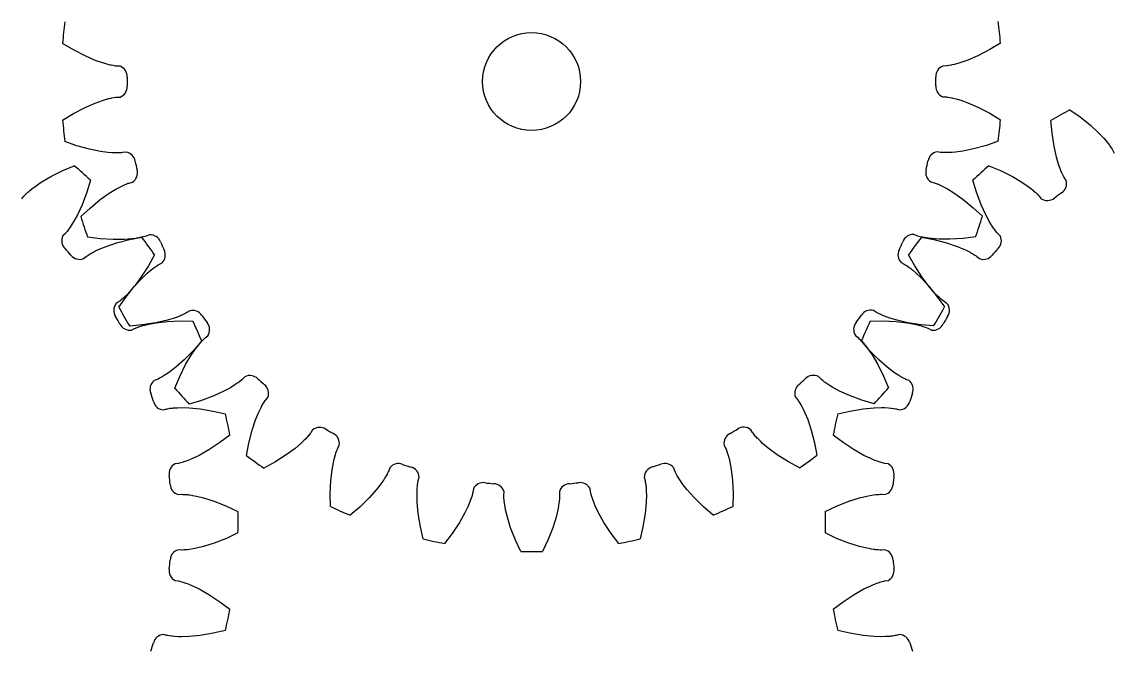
# Model space of a CAD drawing. Extents: x -49 to 4846, y -968 to 1090.
# Drawn here: x 4320.6 to 4432, y -851.1 to -786.8 of the extents above; entities that cross this region are included whole.
import ezdxf

# ---------------------------------------------------------------- set-up
doc = ezdxf.new("R2010")
doc.units = 0
doc.linetypes.add('DASHED', pattern=[11.05, 8.7, -2.35])
doc.linetypes.add('DOT', pattern=[2.2, 1.1, -1.1])
doc.layers.get('0').update_dxf_attribs({"linetype": 'CONTINUOUS'})
doc.layers.add('INVISIBLE', color=6, linetype='DOT')

msp = doc.modelspace()

# ---------------------------------------------------------------- linework, layer by layer
at = {"color": 1}
for p, q in [((4325.861038, -789.658708), (4324.763531, -788.994022)), ((4327.064169, -790.284045), (4325.861038, -789.658708)), ((4419.352288, -789.628114), (4418.149567, -790.254238)), ((4420.449359, -788.962711), (4419.352288, -789.628114)), ((4328.102275, -790.731402), (4327.064169, -790.284045)), ((4328.819124, -790.985638), (4328.102275, -790.731402)), ((4329.204305, -791.100827), (4328.81912, -790.985637)), ((4329.27624, -791.1206), (4329.204305, -791.100827)), ((4329.501681, -791.178682), (4329.27624, -791.1206)), ((4329.621298, -791.206936), (4329.501681, -791.178682)), ((4415.712643, -791.15047), (4415.491645, -791.201307)), ((4415.721675, -791.148255), (4415.712643, -791.15047)), ((4416.088445, -791.050146), (4415.721675, -791.148255)), ((4416.395074, -790.956979), (4416.088445, -791.050146)), ((4417.111754, -790.702275), (4416.395074, -790.956979)), ((4418.149567, -790.254238), (4417.111754, -790.702275)), ((4329.722706, -791.229373), (4329.621298, -791.206936)), ((4329.935318, -791.271395), (4329.722706, -791.229373)), ((4329.945463, -791.273213), (4329.935318, -791.271395)), ((4330.175622, -791.308958), (4329.945463, -791.273213)), ((4330.288369, -791.321563), (4330.175622, -791.308958)), ((4330.636673, -791.336795), (4330.288369, -791.321563)), ((4414.926047, -791.293867), (4414.577753, -791.309326)), ((4415.009647, -791.284849), (4414.92604, -791.293867)), ((4415.181665, -791.260204), (4415.009647, -791.284849)), ((4415.419224, -791.21647), (4415.181665, -791.260204)), ((4415.491645, -791.201307), (4415.419224, -791.21647)), ((4330.03379, -794.531442), (4330.205808, -794.506797)), ((4330.205808, -794.506797), (4330.289415, -794.497779)), ((4330.289408, -794.49778), (4330.637702, -794.48232)), ((4414.578782, -794.454852), (4414.927086, -794.470083)), ((4414.927086, -794.470083), (4415.039833, -794.482688)), ((4415.039833, -794.482688), (4415.269992, -794.518433)), ((4415.269992, -794.518433), (4415.280137, -794.520251)), ((4415.280137, -794.520251), (4415.492749, -794.562274)), ((4325.863167, -796.163532), (4327.065888, -795.537408)), ((4327.065888, -795.537408), (4328.103701, -795.089371)), ((4328.103701, -795.089371), (4328.820381, -794.834667)), ((4328.820381, -794.834667), (4329.12701, -794.7415)), ((4329.12701, -794.7415), (4329.49378, -794.643391)), ((4329.49378, -794.643391), (4329.502812, -794.641177)), ((4329.502812, -794.641177), (4329.72381, -794.590339)), ((4329.72381, -794.590339), (4329.796231, -794.575176)), ((4329.796231, -794.575176), (4330.03379, -794.531442)), ((4415.492749, -794.562274), (4415.594157, -794.584711)), ((4415.594157, -794.584711), (4415.713774, -794.612965)), ((4415.713774, -794.612965), (4415.939215, -794.671046)), ((4415.939215, -794.671046), (4416.01115, -794.690819)), ((4416.01115, -794.690819), (4416.396335, -794.80601)), ((4416.396331, -794.806008), (4417.11318, -795.060244)), ((4417.11318, -795.060244), (4418.151286, -795.507602)), ((4418.151286, -795.507602), (4419.354417, -796.132938)), ((4324.766096, -796.828935), (4325.863167, -796.163532)), ((4419.354417, -796.132938), (4420.451924, -796.797624)), ((4427.511772, -795.782518), (4428.565628, -796.514443)), ((4428.565628, -796.514443), (4429.626535, -797.358863)), ((4425.70488, -798.166096), (4425.597942, -796.887466)), ((4429.626535, -797.358863), (4430.457703, -798.124991)), ((4425.905716, -799.507079), (4425.70488, -798.166096)), ((4430.457703, -798.124991), (4430.981706, -798.676285)), ((4430.981706, -798.676285), (4431.191457, -798.918579)), ((4431.191457, -798.918579), (4431.430166, -799.213814)), ((4326.209532, -799.44863), (4324.997811, -799.026654)), ((4327.516385, -799.810157), (4326.209532, -799.44863)), ((4328.624817, -800.031904), (4327.516385, -799.810157)), ((4329.37886, -800.131543), (4328.624817, -800.031904)), ((4331.229701, -800.097136), (4330.885841, -800.154654)), ((4414.334356, -800.127347), (4413.990458, -800.070054)), ((4416.595299, -800.003117), (4415.841324, -800.103249)), ((4417.703585, -799.780644), (4416.595299, -800.003117)), ((4419.010202, -799.418262), (4417.703585, -799.780644)), ((4420.221645, -798.995493), (4419.010202, -799.418262)), ((4426.153618, -800.609955), (4425.905716, -799.507079)), ((4431.430166, -799.213814), (4431.43586, -799.221166)), ((4431.43586, -799.221166), (4431.572131, -799.402425)), ((4431.572131, -799.402425), (4431.61542, -799.462431)), ((4431.61542, -799.462431), (4431.751931, -799.661708)), ((4431.751931, -799.661708), (4431.844364, -799.808861)), ((4431.844364, -799.808861), (4431.886585, -799.881586)), ((4431.886581, -799.88158), (4432.042266, -800.193525)), ((4329.779573, -800.164131), (4329.378856, -800.131542)), ((4329.854047, -800.168516), (4329.779573, -800.164131)), ((4330.086638, -800.178456), (4329.854047, -800.168516)), ((4330.209516, -800.181223), (4330.086638, -800.178456)), ((4330.313372, -800.182086), (4330.209516, -800.181223)), ((4330.530075, -800.178985), (4330.313372, -800.182086)), ((4330.540376, -800.178655), (4330.530075, -800.178985)), ((4330.772938, -800.165765), (4330.540376, -800.178655)), ((4330.885841, -800.154654), (4330.772938, -800.165765)), ((4414.418004, -800.135908), (4414.334348, -800.127346)), ((4414.591387, -800.147566), (4414.418004, -800.135908)), ((4414.832848, -800.154179), (4414.591387, -800.147566)), ((4414.906838, -800.154404), (4414.832848, -800.154179)), ((4415.133576, -800.150626), (4414.906838, -800.154404)), ((4415.142871, -800.150337), (4415.133576, -800.150626)), ((4415.522025, -800.130628), (4415.142871, -800.150337)), ((4415.841324, -800.103249), (4415.522025, -800.130628)), ((4426.369052, -801.339405), (4426.153618, -800.609955)), ((4323.5598, -802.594928), (4324.773088, -801.989536)), ((4324.773088, -801.989536), (4325.956092, -801.492714)), ((4419.259364, -801.492714), (4420.442367, -801.989536)), ((4420.442367, -801.989536), (4421.655655, -802.594928)), ((4426.502141, -801.718773), (4426.369051, -801.339401)), ((4426.528404, -801.788601), (4426.502141, -801.718773)), ((4426.613856, -802.005154), (4426.528404, -801.788601)), ((4426.66127, -802.118549), (4426.613856, -802.005154)), ((4426.702692, -802.213791), (4426.66127, -802.118549)), ((4426.793602, -802.410528), (4426.702692, -802.213791)), ((4321.960333, -803.601807), (4322.587508, -803.171506)), ((4322.587508, -803.171506), (4323.5598, -802.594928)), ((4327.598367, -802.971426), (4327.227924, -804.19988)), ((4331.013236, -803.469378), (4331.080922, -803.439489)), ((4331.080922, -803.439489), (4331.304197, -803.34732)), ((4331.304197, -803.34732), (4331.467332, -803.287448)), ((4331.467332, -803.287448), (4331.547237, -803.261244)), ((4331.54723, -803.261246), (4331.884699, -803.17371)), ((4413.337474, -803.147056), (4413.675, -803.234371)), ((4413.675, -803.234371), (4413.782662, -803.270142)), ((4413.782662, -803.270142), (4414.00036, -803.352959)), ((4414.00036, -803.352959), (4414.009905, -803.356847)), ((4414.009905, -803.356847), (4414.209134, -803.442155)), ((4414.209134, -803.442155), (4414.303661, -803.485186)), ((4417.987531, -804.19988), (4417.617088, -802.971425)), ((4421.655655, -802.594928), (4422.627947, -803.171506)), ((4422.627947, -803.171506), (4423.25512, -803.601806)), ((4426.798091, -802.419805), (4426.793602, -802.410528)), ((4426.904389, -802.627053), (4426.798091, -802.419805)), ((4426.960429, -802.725695), (4426.904389, -802.627053)), ((4427.15274, -803.016494), (4426.960429, -802.725695)), ((4320.824639, -804.592628), (4320.901135, -804.508848)), ((4320.901135, -804.508848), (4321.065391, -804.343709)), ((4321.065391, -804.343709), (4321.072827, -804.336573)), ((4321.072827, -804.336573), (4321.231843, -804.189318)), ((4321.231843, -804.189318), (4321.309623, -804.120492)), ((4321.309623, -804.120492), (4321.402816, -804.040357)), ((4321.402816, -804.040357), (4321.582365, -803.892169)), ((4321.582365, -803.892169), (4321.640659, -803.845614)), ((4321.640659, -803.845614), (4321.960336, -803.601805)), ((4327.227924, -804.19988), (4326.752671, -805.469802)), ((4328.610303, -804.948364), (4329.532285, -804.294345)), ((4329.532285, -804.294345), (4330.180348, -803.8962)), ((4330.180348, -803.8962), (4330.460906, -803.741317)), ((4330.460906, -803.741317), (4330.799263, -803.569096)), ((4330.799263, -803.569096), (4330.807637, -803.565052)), ((4330.807637, -803.565052), (4331.013236, -803.469378)), ((4414.303661, -803.485186), (4414.41479, -803.537692)), ((4414.41479, -803.537692), (4414.623229, -803.641376)), ((4414.623229, -803.641376), (4414.689481, -803.675673)), ((4414.689481, -803.675673), (4415.042299, -803.868431)), ((4415.042295, -803.868429), (4415.690621, -804.26615)), ((4415.690621, -804.26615), (4416.613031, -804.919566)), ((4418.462784, -805.469802), (4417.987531, -804.19988)), ((4423.25512, -803.601806), (4423.510663, -803.795196)), ((4423.510663, -803.795196), (4423.805539, -804.034348)), ((4423.805539, -804.034348), (4423.812637, -804.040356)), ((4423.812637, -804.040356), (4423.983616, -804.189321)), ((4423.983616, -804.189321), (4424.038434, -804.239016)), ((4424.038434, -804.239016), (4424.213395, -804.405557)), ((4424.213395, -804.405557), (4424.334403, -804.530275)), ((4424.334403, -804.530275), (4424.390821, -804.592633)), ((4320.607499, -804.865388), (4320.824639, -804.592628)), ((4326.752671, -805.469802), (4326.280885, -806.497037)), ((4327.564043, -805.810866), (4328.610303, -804.948364)), ((4416.613031, -804.919566), (4417.659855, -805.781383)), ((4418.93457, -806.497037), (4418.462784, -805.469802)), ((4424.390816, -804.592628), (4424.607956, -804.865388)), ((4326.280885, -806.497037), (4325.918499, -807.165753)), ((4326.62929, -806.689822), (4327.564043, -805.810866)), ((4417.659855, -805.781383), (4418.595184, -806.659728)), ((4419.296957, -807.165755), (4418.93457, -806.497037)), ((4325.540628, -807.766057), (4325.41035, -807.95167)), ((4325.54586, -807.758369), (4325.540628, -807.766057)), ((4325.75288, -807.44011), (4325.54586, -807.758369)), ((4325.918499, -807.165753), (4325.75288, -807.44011)), ((4419.506013, -807.509162), (4419.296955, -807.165751)), ((4419.54622, -807.572004), (4419.506013, -807.509162)), ((4419.674828, -807.766058), (4419.54622, -807.572004)), ((4419.744783, -807.867118), (4419.674828, -807.766058)), ((4419.805102, -807.951666), (4419.744783, -807.867118)), ((4325.051817, -808.398797), (4324.803249, -808.643258)), ((4325.107931, -808.336174), (4325.051812, -808.398802)), ((4325.219318, -808.202793), (4325.107931, -808.336174)), ((4325.366658, -808.011383), (4325.219318, -808.202793)), ((4325.41035, -807.95167), (4325.366658, -808.011383)), ((4328.585849, -808.952163), (4327.312874, -808.791338)), ((4329.93931, -809.034079), (4328.585849, -808.952163)), ((4331.827905, -808.961212), (4331.069624, -809.020525)), ((4331.580501, -809.033907), (4332.840948, -808.793901)), ((4332.226637, -808.909775), (4331.827901, -808.961212)), ((4332.300395, -808.89858), (4332.226637, -808.909775)), ((4332.52997, -808.859945), (4332.300395, -808.89858)), ((4332.650738, -808.837104), (4332.52997, -808.859945)), ((4332.752504, -808.816355), (4332.650738, -808.837104)), ((4332.963827, -808.768267), (4332.752504, -808.816355)), ((4332.973834, -808.765801), (4332.963827, -808.768267)), ((4333.198634, -808.704842), (4332.973834, -808.765801)), ((4333.30676, -808.670499), (4333.198634, -808.704842)), ((4333.631147, -808.542746), (4333.30676, -808.670499)), ((4411.91901, -808.644774), (4411.59454, -808.517233)), ((4411.999051, -808.67054), (4411.919003, -808.644772)), ((4412.166221, -808.717991), (4411.999051, -808.67054)), ((4412.40103, -808.774662), (4412.166221, -808.717991)), ((4412.374508, -808.793901), (4413.634954, -809.033907)), ((4412.473357, -808.790266), (4412.40103, -808.774662)), ((4412.695926, -808.833712), (4412.473357, -808.790266)), ((4412.705078, -808.835362), (4412.695926, -808.833712)), ((4413.080044, -808.894914), (4412.705078, -808.835362)), ((4413.398058, -808.934519), (4413.080044, -808.894914)), ((4414.156375, -808.993336), (4413.398058, -808.934519)), ((4415.286698, -809.00615), (4414.156375, -808.993336)), ((4416.640105, -808.923348), (4415.286698, -809.00615)), ((4417.912974, -808.761691), (4416.640105, -808.923348)), ((4419.934929, -808.125203), (4419.805102, -807.951666)), ((4419.941248, -808.133344), (4419.934929, -808.125203)), ((4420.088313, -808.313962), (4419.941248, -808.133344)), ((4420.163638, -808.398797), (4420.088313, -808.313962)), ((4420.412206, -808.643258), (4420.163638, -808.398797)), ((4328.130622, -810.198156), (4328.494005, -810.026139)), ((4328.494001, -810.026141), (4329.196935, -809.735639)), ((4329.196935, -809.735639), (4330.267858, -809.373813)), ((4331.069624, -809.020525), (4329.93931, -809.034079)), ((4330.267858, -809.373813), (4331.580501, -809.033907)), ((4413.634954, -809.033907), (4414.947597, -809.373813)), ((4414.947597, -809.373813), (4416.01852, -809.735639)), ((4416.01852, -809.735639), (4416.721452, -810.02614)), ((4416.721452, -810.02614), (4417.011618, -810.162173)), ((4326.908016, -810.980839), (4327.177121, -810.759185)), ((4327.177121, -810.759185), (4327.269364, -810.693141)), ((4327.269364, -810.693141), (4327.464366, -810.565762)), ((4327.464366, -810.565762), (4327.473123, -810.560328)), ((4327.473123, -810.560328), (4327.65928, -810.449352)), ((4327.65928, -810.449352), (4327.74967, -810.398201)), ((4327.74967, -810.398201), (4327.857488, -810.339193)), ((4327.857488, -810.339193), (4328.063923, -810.231574)), ((4328.063923, -810.231574), (4328.130622, -810.198156)), ((4334.139894, -810.581748), (4333.522136, -811.706338)), ((4411.693319, -811.706338), (4411.075561, -810.581747)), ((4417.011618, -810.162173), (4417.349773, -810.334792)), ((4417.349773, -810.334792), (4417.357965, -810.339192)), ((4417.357965, -810.339192), (4417.556179, -810.449354)), ((4417.556179, -810.449354), (4417.620132, -810.486566)), ((4417.620132, -810.486566), (4417.825895, -810.61309)), ((4417.825895, -810.61309), (4417.970189, -810.709925)), ((4417.970189, -810.709925), (4418.03834, -810.75919)), ((4418.038334, -810.759185), (4418.307439, -810.980839)), ((4333.522136, -811.706338), (4332.793237, -812.849699)), ((4333.394595, -812.476964), (4333.63682, -812.267134)), ((4333.63682, -812.267134), (4333.931977, -812.028328)), ((4333.931977, -812.028328), (4333.939327, -812.022631)), ((4333.939327, -812.022631), (4334.120541, -811.886301)), ((4334.120541, -811.886301), (4334.180534, -811.842993)), ((4334.180534, -811.842993), (4334.379766, -811.706416)), ((4334.379766, -811.706416), (4334.526888, -811.613935)), ((4334.526888, -811.613935), (4334.5996, -811.571691)), ((4334.599593, -811.571694), (4334.911488, -811.415908)), ((4410.31608, -811.391232), (4410.628076, -811.546815)), ((4410.628076, -811.546815), (4410.725948, -811.604189)), ((4410.725948, -811.604189), (4410.921671, -811.730458)), ((4410.921671, -811.730458), (4410.930199, -811.736245)), ((4410.930199, -811.736245), (4411.107338, -811.861111)), ((4411.107338, -811.861111), (4411.190852, -811.922855)), ((4411.190852, -811.922855), (4411.288636, -811.997319)), ((4411.288636, -811.997319), (4411.470963, -812.142074)), ((4411.470963, -812.142074), (4411.528637, -812.189396)), ((4411.528637, -812.189396), (4411.833668, -812.451297)), ((4412.422218, -812.849699), (4411.693319, -811.706338)), ((4332.077616, -813.832566), (4332.843473, -813.001148)), ((4332.793237, -812.849699), (4332.118186, -813.756396)), ((4332.843473, -813.001148), (4333.394595, -812.476964)), ((4411.833665, -812.451294), (4412.385132, -812.975119)), ((4412.385132, -812.975119), (4413.151533, -813.806036)), ((4413.097269, -813.756396), (4412.422218, -812.849699)), ((4331.405644, -814.569083), (4331.136978, -814.837345)), ((4331.233544, -814.89375), (4332.077616, -813.832566)), ((4331.624686, -814.335155), (4331.405644, -814.569083)), ((4332.118186, -813.756396), (4331.624686, -814.335155)), ((4413.590771, -814.335157), (4413.097269, -813.756396)), ((4413.151533, -813.806036), (4413.9963, -814.866666)), ((4413.866657, -814.627594), (4413.590768, -814.335153)), ((4330.520579, -815.36106), (4330.226615, -815.548499)), ((4330.501963, -815.947845), (4331.233544, -814.89375)), ((4330.588486, -815.311473), (4330.520573, -815.361065)), ((4330.725171, -815.204165), (4330.588486, -815.311473)), ((4330.909087, -815.047571), (4330.725171, -815.204165)), ((4330.96424, -814.998247), (4330.909087, -815.047571)), ((4331.130261, -814.843777), (4330.96424, -814.998247)), ((4331.136978, -814.837345), (4331.130261, -814.843777)), ((4413.919051, -814.680703), (4413.866657, -814.627594)), ((4414.085195, -814.843778), (4413.919051, -814.680703)), ((4413.9963, -814.866666), (4414.72857, -815.920284)), ((4414.174632, -814.928084), (4414.085195, -814.843778)), ((4414.251212, -814.998244), (4414.174632, -814.928084)), ((4414.414282, -815.140996), (4414.251212, -814.998244)), ((4414.422156, -815.147646), (4414.414282, -815.140996)), ((4414.60356, -815.293741), (4414.422156, -815.147646)), ((4414.694876, -815.36106), (4414.60356, -815.293741)), ((4414.988839, -815.548499), (4414.694876, -815.36106)), ((4336.838273, -816.796274), (4336.724893, -816.843725)), ((4336.933501, -816.75482), (4336.838273, -816.796274)), ((4337.130208, -816.663846), (4336.933501, -816.75482)), ((4337.139484, -816.659354), (4337.130208, -816.663846)), ((4337.346697, -816.552988), (4337.139484, -816.659354)), ((4337.44532, -816.496915), (4337.346697, -816.552988)), ((4337.736057, -816.30451), (4337.44532, -816.496915)), ((4407.785573, -816.473897), (4407.494711, -816.281682)), ((4407.858508, -816.515741), (4407.785567, -816.473894)), ((4408.01216, -816.596912), (4407.858508, -816.515741)), ((4408.230055, -816.701164), (4408.01216, -816.596912)), ((4408.297557, -816.731465), (4408.230055, -816.701164)), ((4408.506229, -816.820236), (4408.297557, -816.731465)), ((4332.886133, -817.753956), (4331.607538, -817.861313)), ((4332.439565, -817.978775), (4332.644727, -817.908928)), ((4332.644727, -817.908928), (4332.743777, -817.877688)), ((4332.743777, -817.877688), (4332.861508, -817.842386)), ((4332.861508, -817.842386), (4333.085806, -817.780039)), ((4334.22705, -817.552682), (4332.886133, -817.753956)), ((4333.085806, -817.780039), (4333.157997, -817.761219)), ((4333.157997, -817.761219), (4333.549202, -817.668512)), ((4333.549198, -817.668513), (4334.297171, -817.530508)), ((4335.329845, -817.304419), (4334.22705, -817.552682)), ((4334.297171, -817.530508), (4335.419919, -817.399246)), ((4336.059224, -817.088746), (4335.329845, -817.304419)), ((4335.419919, -817.399246), (4336.774548, -817.339681)), ((4336.438549, -816.955533), (4336.05922, -817.088748)), ((4336.508368, -816.929247), (4336.438549, -816.955533)), ((4336.724893, -816.843725), (4336.508368, -816.929247)), ((4336.774548, -817.339681), (4338.057351, -817.366982)), ((4407.158105, -817.366982), (4408.440907, -817.339681)), ((4408.440907, -817.339681), (4409.795536, -817.399246)), ((4408.514838, -816.823753), (4408.506229, -816.820236)), ((4408.869229, -816.959963), (4408.514838, -816.823753)), ((4409.172059, -817.064822), (4408.869229, -816.959963)), ((4409.901577, -817.280016), (4409.172059, -817.064822)), ((4409.795536, -817.399246), (4410.918284, -817.530508)), ((4411.004535, -817.527558), (4409.901577, -817.280016)), ((4410.918284, -817.530508), (4411.666254, -817.668513)), ((4412.345583, -817.727954), (4411.004535, -817.527558)), ((4411.666254, -817.668513), (4411.978363, -817.741245)), ((4411.978363, -817.741245), (4412.345017, -817.839785)), ((4412.345017, -817.839785), (4412.353946, -817.842386)), ((4413.624246, -817.834474), (4412.345583, -817.727954)), ((4412.353946, -817.842386), (4412.570732, -817.908929)), ((4412.570732, -817.908929), (4412.641024, -817.932031)), ((4331.799378, -818.272605), (4332.108687, -818.111744)), ((4332.108687, -818.111744), (4332.212646, -818.066322)), ((4332.212646, -818.066322), (4332.42987, -817.982269)), ((4332.42987, -817.982269), (4332.439565, -817.978775)), ((4339.313094, -819.065917), (4339.585783, -818.848688)), ((4405.64665, -818.827071), (4405.919481, -819.044121)), ((4405.919481, -819.044121), (4406.003286, -819.12059)), ((4412.641024, -817.932031), (4412.868597, -818.01301)), ((4412.868597, -818.01301), (4413.02987, -818.077728)), ((4413.02987, -818.077728), (4413.106775, -818.111747)), ((4413.106768, -818.111744), (4413.416077, -818.272605)), ((4338.956198, -819.385826), (4338.118124, -820.357402)), ((4338.322644, -820.201938), (4338.51595, -819.946332)), ((4338.51595, -819.946332), (4338.755006, -819.651378)), ((4338.755006, -819.651378), (4338.761012, -819.644277)), ((4338.761012, -819.644277), (4338.909921, -819.47325)), ((4338.909921, -819.47325), (4338.959598, -819.418415)), ((4338.959598, -819.418415), (4339.126081, -819.2434)), ((4339.126081, -819.2434), (4339.25076, -819.122351)), ((4339.25076, -819.122351), (4339.3131, -819.065912)), ((4406.003286, -819.12059), (4406.168478, -819.284792)), ((4406.168478, -819.284792), (4406.175617, -819.292226)), ((4406.175617, -819.292226), (4406.322924, -819.451193)), ((4407.097331, -820.357402), (4406.259257, -819.385825)), ((4406.322924, -819.451193), (4406.391776, -819.528951)), ((4406.391776, -819.528951), (4406.471941, -819.622118)), ((4406.471941, -819.622118), (4406.620188, -819.801618)), ((4406.620188, -819.801618), (4406.666762, -819.859897)), ((4406.666762, -819.859897), (4406.910676, -820.179495)), ((4338.118124, -820.357402), (4337.167435, -821.324231)), ((4337.31629, -821.801732), (4337.892549, -820.829252)), ((4337.892549, -820.829252), (4338.322644, -820.201938)), ((4406.910673, -820.179491), (4407.34118, -820.806525)), ((4408.04802, -821.324231), (4407.097331, -820.357402)), ((4407.34118, -820.806525), (4407.918076, -821.778629)), ((4336.318623, -822.070764), (4335.715576, -822.534271)), ((4337.167435, -821.324231), (4336.318623, -822.070764)), ((4336.711295, -823.015219), (4337.31629, -821.801732)), ((4407.918076, -821.778629), (4408.523865, -822.991719)), ((4408.896832, -822.070764), (4408.04802, -821.324231)), ((4409.499881, -822.534272), (4408.896832, -822.070764)), ((4334.422299, -823.308201), (4334.095788, -823.430426)), ((4334.499032, -823.273817), (4334.422292, -823.308204)), ((4334.65504, -823.197272), (4334.499032, -823.273817)), ((4334.867495, -823.082338), (4334.65504, -823.197272)), ((4334.931698, -823.045559), (4334.867495, -823.082338)), ((4335.126208, -822.928981), (4334.931698, -823.045559)), ((4335.134115, -822.924087), (4335.126208, -822.928981)), ((4335.452684, -822.717545), (4335.134115, -822.924087)), ((4335.715576, -822.534271), (4335.452684, -822.717545)), ((4336.21486, -824.198383), (4336.711295, -823.015219)), ((4343.035836, -823.367203), (4342.855266, -823.514326)), ((4343.120646, -823.29185), (4343.035836, -823.367203)), ((4343.365026, -823.043202), (4343.120646, -823.29185)), ((4402.114696, -823.272545), (4401.870153, -823.024056)), ((4402.177337, -823.328639), (4402.11469, -823.27254)), ((4402.310754, -823.439982), (4402.177337, -823.328639)), ((4402.502213, -823.587259), (4402.310754, -823.439982)), ((4408.523865, -822.991719), (4409.021074, -824.17456)), ((4409.83054, -822.76296), (4409.499878, -822.53427)), ((4409.89283, -822.804015), (4409.83054, -822.76296)), ((4410.089249, -822.928982), (4409.89283, -822.804015)), ((4410.19426, -822.992852), (4410.089249, -822.928982)), ((4410.283753, -823.045557), (4410.19426, -822.992852)), ((4410.47294, -823.151285), (4410.283753, -823.045557)), ((4410.482024, -823.156152), (4410.47294, -823.151285)), ((4410.689839, -823.261338), (4410.482024, -823.156152)), ((4410.793156, -823.308201), (4410.689839, -823.261338)), ((4411.119667, -823.430426), (4410.793156, -823.308201)), ((4341.219289, -824.52154), (4340.192209, -824.993662)), ((4341.887888, -824.158934), (4341.219289, -824.52154)), ((4342.231227, -823.949766), (4341.887884, -824.158936)), ((4342.294055, -823.909538), (4342.231227, -823.949766)), ((4342.488068, -823.780867), (4342.294055, -823.909538)), ((4342.589104, -823.710879), (4342.488068, -823.780867)), ((4342.673633, -823.650532), (4342.589104, -823.710879)), ((4342.847127, -823.520649), (4342.673633, -823.650532)), ((4342.855266, -823.514326), (4342.847127, -823.520649)), ((4402.56194, -823.630932), (4402.502213, -823.587259)), ((4402.747596, -823.761148), (4402.56194, -823.630932)), ((4402.755285, -823.766379), (4402.747596, -823.761148)), ((4403.073612, -823.973294), (4402.755285, -823.766379)), ((4403.348023, -824.138823), (4403.073612, -823.973294)), ((4404.016858, -824.50099), (4403.348023, -824.138823)), ((4405.044247, -824.97244), (4404.016858, -824.50099)), ((4338.922442, -825.46933), (4337.694108, -825.840176)), ((4340.192209, -824.993662), (4338.922442, -825.46933)), ((4345.209247, -825.834672), (4345.335705, -825.628868)), ((4345.335705, -825.628868), (4345.432492, -825.484542)), ((4345.432492, -825.484542), (4345.481735, -825.416375)), ((4345.48173, -825.416381), (4345.703296, -825.147204)), ((4399.533261, -825.129589), (4399.755003, -825.398621)), ((4399.755003, -825.398621), (4399.821077, -825.490843)), ((4399.821077, -825.490843), (4399.94852, -825.685803)), ((4399.94852, -825.685803), (4399.953957, -825.694558)), ((4399.953957, -825.694558), (4400.064994, -825.880678)), ((4406.314325, -825.447277), (4405.044247, -824.97244)), ((4407.542899, -825.817318), (4406.314325, -825.447277)), ((4335.067809, -826.421999), (4335.403804, -826.328963)), ((4335.403803, -826.328963), (4335.514935, -826.306147)), ((4335.514935, -826.306147), (4335.744887, -826.269094)), ((4335.744887, -826.269094), (4335.755097, -826.267692)), ((4335.755097, -826.267692), (4335.970298, -826.242027)), ((4335.970298, -826.242027), (4336.073679, -826.232063)), ((4336.073679, -826.232063), (4336.196176, -826.222011)), ((4336.196176, -826.222011), (4336.428536, -826.20766)), ((4336.428536, -826.20766), (4336.503062, -826.20426)), ((4336.503062, -826.20426), (4336.904993, -826.194916)), ((4336.904989, -826.194916), (4337.665309, -826.215439)), ((4337.665309, -826.215439), (4338.790814, -826.320477)), ((4338.790814, -826.320477), (4340.128225, -826.543858)), ((4340.128225, -826.543858), (4341.37732, -826.837272)), ((4344.458845, -827.436531), (4344.749116, -826.733503)), ((4344.749116, -826.733503), (4344.885054, -826.443292)), ((4344.885054, -826.443292), (4345.057562, -826.105081)), ((4345.057562, -826.105081), (4345.06196, -826.096887)), ((4345.06196, -826.096887), (4345.172057, -825.898637)), ((4345.172057, -825.898637), (4345.209247, -825.834672)), ((4400.064994, -825.880678), (4400.116175, -825.971052)), ((4400.116175, -825.971052), (4400.175218, -826.078851)), ((4400.175218, -826.078851), (4400.282905, -826.28525)), ((4400.282905, -826.28525), (4400.316344, -826.351939)), ((4400.316344, -826.351939), (4400.48848, -826.715265)), ((4400.488478, -826.715261), (4400.77921, -827.4181)), ((4403.838136, -826.837272), (4405.08723, -826.543858)), ((4405.08723, -826.543858), (4406.424641, -826.320477)), ((4406.424641, -826.320477), (4407.550145, -826.215439)), ((4407.550145, -826.215439), (4408.310463, -826.194916)), ((4408.310463, -826.194916), (4408.630873, -826.201168)), ((4408.630873, -826.201168), (4409.010003, -826.221323)), ((4409.010003, -826.221323), (4409.019277, -826.222011)), ((4409.019277, -826.222011), (4409.245162, -826.242027)), ((4409.245162, -826.242027), (4409.318721, -826.25001)), ((4409.318721, -826.25001), (4409.558157, -826.281904)), ((4409.558157, -826.281904), (4409.729362, -826.311678)), ((4409.729362, -826.311678), (4409.811659, -826.328964)), ((4409.811651, -826.328963), (4410.147646, -826.421999)), ((4344.097369, -828.507571), (4344.458845, -827.436531)), ((4400.77921, -827.4181), (4401.141387, -828.488904)), ((4341.836783, -828.99888), (4340.815021, -829.774979)), ((4343.757892, -829.820326), (4344.097369, -828.507571)), ((4349.864727, -829.039), (4349.722028, -829.202116)), ((4349.871373, -829.031123), (4349.864727, -829.039)), ((4350.017409, -828.849672), (4349.871373, -829.031123)), ((4350.084699, -828.758333), (4350.017409, -828.849672)), ((4350.272042, -828.464308), (4350.084699, -828.758333)), ((4395.154222, -828.743585), (4394.966687, -828.449683)), ((4395.203832, -828.811476), (4395.154218, -828.743579)), ((4395.311184, -828.948125), (4395.203832, -828.811476)), ((4395.467838, -829.13199), (4395.311184, -828.948125)), ((4401.141387, -828.488904), (4401.481723, -829.801436)), ((4404.400434, -829.774979), (4403.378671, -828.99888)), ((4340.815021, -829.774979), (4339.684092, -830.523022)), ((4343.5183, -831.08085), (4343.757892, -829.820326)), ((4349.059157, -829.862774), (4348.480557, -830.356465)), ((4349.351504, -829.586792), (4349.059153, -829.862777)), ((4349.404596, -829.534381), (4349.351504, -829.586792)), ((4349.567616, -829.368184), (4349.404596, -829.534381)), ((4349.651893, -829.278719), (4349.567616, -829.368184)), ((4349.722028, -829.202116), (4349.651893, -829.278719)), ((4352.835903, -830.345541), (4352.996662, -830.03618)), ((4392.243097, -830.023337), (4392.404058, -830.332593)), ((4395.51718, -829.187127), (4395.467838, -829.13199)), ((4395.671706, -829.353098), (4395.51718, -829.187127)), ((4395.678139, -829.359813), (4395.671706, -829.353098)), ((4395.94649, -829.62839), (4395.678139, -829.359813)), ((4396.180489, -829.847356), (4395.94649, -829.62839)), ((4396.759409, -830.340667), (4396.180489, -829.847356)), ((4401.481723, -829.801436), (4401.722141, -831.061805)), ((4405.531363, -830.523022), (4404.400434, -829.774979)), ((4338.698616, -831.076763), (4338.012378, -831.40476)), ((4339.684092, -830.523022), (4338.698616, -831.076763)), ((4347.574082, -831.031813), (4346.430959, -831.761086)), ((4348.480557, -830.356465), (4347.574082, -831.031813)), ((4352.465772, -831.474068), (4352.564192, -831.107381)), ((4352.564192, -831.107381), (4352.56679, -831.098452)), ((4352.56679, -831.098452), (4352.633263, -830.881643)), ((4352.633263, -830.881643), (4352.656342, -830.811344)), ((4352.656342, -830.811344), (4352.737246, -830.583745)), ((4352.737246, -830.583745), (4352.801912, -830.42245)), ((4352.801912, -830.42245), (4352.835906, -830.345534)), ((4392.404058, -830.332593), (4392.449514, -830.436537)), ((4392.449514, -830.436537), (4392.533638, -830.653733)), ((4392.533638, -830.653733), (4392.537136, -830.663428)), ((4392.537136, -830.663428), (4392.60705, -830.868567)), ((4392.60705, -830.868567), (4392.638323, -830.967607)), ((4392.638323, -830.967607), (4392.673662, -831.085325)), ((4392.673662, -831.085325), (4392.736083, -831.309604)), ((4397.666327, -831.015421), (4396.759409, -830.340667)), ((4398.809927, -831.743946), (4397.666327, -831.015421)), ((4406.516839, -831.076763), (4405.531363, -830.523022)), ((4407.203079, -831.404762), (4406.516839, -831.076763)), ((4336.586453, -831.892891), (4336.241666, -831.94456)), ((4336.668659, -831.875212), (4336.586446, -831.892893)), ((4336.837172, -831.832776), (4336.668659, -831.875212)), ((4337.068881, -831.764525), (4336.837172, -831.832776)), ((4337.139327, -831.741898), (4337.068881, -831.764525)), ((4337.353824, -831.668309), (4337.139327, -831.741898)), ((4337.362576, -831.665166), (4337.353824, -831.668309)), ((4337.717127, -831.529372), (4337.362576, -831.665166)), ((4338.012378, -831.404761), (4337.717127, -831.529372)), ((4346.430959, -831.761086), (4345.30657, -832.379212)), ((4352.255383, -832.534215), (4352.393142, -831.7862)), ((4352.393142, -831.7862), (4352.465772, -831.474068)), ((4358.155234, -832.330902), (4358.033116, -832.657452)), ((4387.208358, -832.647905), (4387.086027, -832.321435)), ((4392.736083, -831.309604), (4392.754927, -831.381788)), ((4392.754927, -831.381788), (4392.847761, -831.772963)), ((4392.84776, -831.772959), (4392.98601, -832.520886)), ((4399.934718, -832.361335), (4398.809927, -831.743946)), ((4407.574059, -831.559704), (4407.203075, -831.40476)), ((4407.643524, -831.586911), (4407.574059, -831.559704)), ((4407.861633, -831.66831), (4407.643524, -831.586911)), ((4407.977628, -831.708951), (4407.861633, -831.66831)), ((4408.076124, -831.741897), (4407.977628, -831.708951)), ((4408.283158, -831.805981), (4408.076124, -831.741897)), ((4408.293056, -831.808853), (4408.283158, -831.805981)), ((4408.518199, -831.868533), (4408.293056, -831.808853)), ((4408.629002, -831.892891), (4408.518199, -831.868533)), ((4408.973789, -831.94456), (4408.629002, -831.892891)), ((4352.124487, -833.657006), (4352.255383, -832.534215)), ((4357.654128, -833.361484), (4357.529224, -833.557943)), ((4357.717963, -833.256452), (4357.654128, -833.361484)), ((4357.770638, -833.166941), (4357.717963, -833.256452)), ((4357.876305, -832.97772), (4357.770638, -833.166941)), ((4357.881169, -832.968634), (4357.876305, -832.97772)), ((4357.986287, -832.760785), (4357.881169, -832.968634)), ((4358.033116, -832.657452), (4357.986287, -832.760785)), ((4361.054199, -833.637968), (4361.147125, -833.301944)), ((4384.094772, -833.294435), (4384.187919, -833.630398)), ((4387.242768, -832.724627), (4387.208356, -832.647898)), ((4387.319364, -832.88061), (4387.242768, -832.724627)), ((4387.434367, -833.093028), (4387.319364, -832.88061)), ((4387.471167, -833.157218), (4387.434367, -833.093028)), ((4387.587809, -833.35169), (4387.471167, -833.157218)), ((4387.592706, -833.359595), (4387.587809, -833.35169)), ((4387.799351, -833.678097), (4387.592706, -833.359595)), ((4392.98601, -832.520886), (4393.11764, -833.643591)), ((4352.065366, -835.011655), (4352.124487, -833.657006)), ((4356.796299, -834.554181), (4356.050045, -835.403238)), ((4357.259611, -833.95098), (4356.796299, -834.554181)), ((4357.48819, -833.620247), (4357.259608, -833.950984)), ((4357.529224, -833.557943), (4357.48819, -833.620247)), ((4360.92679, -834.818788), (4360.946821, -834.439652)), ((4360.946821, -834.439652), (4360.947506, -834.430378)), ((4360.947506, -834.430378), (4360.967449, -834.204487)), ((4360.967449, -834.204487), (4360.975407, -834.130925)), ((4360.975407, -834.130925), (4361.007223, -833.891478)), ((4361.007223, -833.891478), (4361.036941, -833.720264)), ((4361.036941, -833.720264), (4361.0542, -833.637961)), ((4366.67007, -834.473993), (4366.618514, -834.818797)), ((4378.624377, -834.814868), (4378.572596, -834.470098)), ((4384.187919, -833.630398), (4384.210771, -833.741522)), ((4384.210771, -833.741522), (4384.247898, -833.971462)), ((4384.247898, -833.971462), (4384.249304, -833.981672)), ((4384.249304, -833.981672), (4384.27504, -834.196864)), ((4384.27504, -834.196864), (4384.285037, -834.300242)), ((4384.285037, -834.300242), (4384.29513, -834.422735)), ((4384.29513, -834.422735), (4384.309557, -834.655091)), ((4387.982712, -833.940929), (4387.799351, -833.678097)), ((4388.446416, -834.543824), (4387.982712, -833.940929)), ((4389.193227, -835.392392), (4388.446416, -834.543824)), ((4393.11764, -833.643591), (4393.177648, -834.998201)), ((4336.570463, -835.072854), (4336.918458, -835.051708)), ((4336.918458, -835.051708), (4337.031904, -835.052496)), ((4337.031904, -835.052496), (4337.264536, -835.064063)), ((4337.264536, -835.064063), (4337.274814, -835.064815)), ((4337.274814, -835.064815), (4337.490648, -835.084453)), ((4337.490648, -835.084453), (4337.593841, -835.096201)), ((4337.593841, -835.096201), (4337.715752, -835.111837)), ((4337.715752, -835.111837), (4337.946018, -835.14611)), ((4337.946018, -835.14611), (4338.019622, -835.15828)), ((4338.019622, -835.15828), (4338.414713, -835.232706)), ((4338.414709, -835.232705), (4339.154148, -835.410859)), ((4339.154148, -835.410859), (4340.233218, -835.747607)), ((4340.233218, -835.747607), (4341.494961, -836.24417)), ((4352.093087, -836.294448), (4352.065366, -835.011655)), ((4356.050045, -835.403238), (4355.083527, -836.354243)), ((4360.920644, -835.1392), (4360.92679, -834.818788)), ((4360.941415, -835.899511), (4360.920644, -835.139201)), ((4366.394184, -835.58624), (4366.312856, -835.804375)), ((4366.434787, -835.470231), (4366.394184, -835.58624)), ((4366.467701, -835.371725), (4366.434787, -835.470231)), ((4366.531717, -835.16467), (4366.467701, -835.371725)), ((4366.534585, -835.154771), (4366.531717, -835.16467)), ((4366.594192, -834.929608), (4366.534585, -835.154771)), ((4366.618514, -834.818797), (4366.594192, -834.929608)), ((4369.777439, -835.149769), (4369.798471, -834.801766)), ((4369.777669, -835.233854), (4369.777439, -835.149761)), ((4369.784198, -835.407505), (4369.777669, -835.233854)), ((4369.802861, -835.648334), (4369.784198, -835.407505)), ((4369.810371, -835.721943), (4369.802861, -835.648334)), ((4369.837829, -835.947044), (4369.810371, -835.721943)), ((4375.433112, -835.720108), (4375.421397, -835.823305)), ((4375.452679, -835.504268), (4375.433112, -835.720108)), ((4375.444409, -834.799919), (4375.465669, -835.147907)), ((4375.453427, -835.493989), (4375.452679, -835.504268)), ((4375.464918, -835.261354), (4375.453427, -835.493989)), ((4375.465669, -835.147907), (4375.464918, -835.261354)), ((4378.642084, -834.897068), (4378.624376, -834.814861)), ((4378.684575, -835.065568), (4378.642084, -834.897068)), ((4378.752901, -835.297254), (4378.684575, -835.065568)), ((4378.775551, -835.367693), (4378.752901, -835.297254)), ((4378.84921, -835.582166), (4378.775551, -835.367693)), ((4378.852357, -835.590917), (4378.84921, -835.582166)), ((4378.988266, -835.945423), (4378.852357, -835.590917)), ((4384.322456, -835.13154), (4384.302182, -835.891867)), ((4384.309557, -834.655091), (4384.31298, -834.729616)), ((4384.31298, -834.729616), (4384.322456, -835.131544)), ((4390.160367, -836.342764), (4389.193227, -835.392392)), ((4393.177648, -834.998201), (4393.150767, -836.281013)), ((4403.720494, -836.24417), (4404.982237, -835.747607)), ((4404.982237, -835.747607), (4406.061307, -835.410859)), ((4406.061307, -835.410859), (4406.800743, -835.232706)), ((4406.800744, -835.232705), (4407.115451, -835.172203)), ((4407.115451, -835.172203), (4407.490487, -835.113092)), ((4407.490487, -835.113092), (4407.499701, -835.111837)), ((4407.499701, -835.111837), (4407.724811, -835.084452)), ((4407.724811, -835.084452), (4407.798423, -835.076967)), ((4407.798423, -835.076967), (4408.039258, -835.058383)), ((4408.039258, -835.058383), (4408.212912, -835.05191)), ((4408.212912, -835.05191), (4408.297004, -835.051708)), ((4408.296997, -835.051708), (4408.644992, -835.072854)), ((4341.494961, -836.24417), (4342.655756, -836.790874)), ((4355.083527, -836.354243), (4354.112224, -837.192635)), ((4361.046822, -837.024981), (4360.941415, -835.899511)), ((4366.130851, -836.24488), (4365.803077, -836.931227)), ((4366.285672, -835.873849), (4366.130849, -836.244884)), ((4366.312856, -835.804375), (4366.285672, -835.873849)), ((4369.839088, -835.956258), (4369.837829, -835.947044)), ((4369.898321, -836.331274), (4369.839088, -835.956258)), ((4369.958926, -836.645962), (4369.898321, -836.331274)), ((4370.137322, -837.38534), (4369.958926, -836.645963)), ((4375.285162, -836.644217), (4375.10725, -837.383714)), ((4375.359458, -836.249106), (4375.285161, -836.644221)), ((4375.371604, -836.175498), (4375.359458, -836.249106)), ((4375.405801, -835.94522), (4375.371604, -836.175498)), ((4375.421397, -835.823305), (4375.405801, -835.94522)), ((4379.112974, -836.240634), (4378.988266, -835.945423)), ((4379.441197, -836.926764), (4379.112975, -836.240634)), ((4384.302182, -835.891867), (4384.197512, -837.017405)), ((4391.132217, -837.18052), (4390.160367, -836.342764)), ((4402.559701, -836.790873), (4403.720494, -836.24417)), ((4361.27064, -838.36232), (4361.046822, -837.024981)), ((4365.249658, -837.916884), (4364.501986, -839.048058)), ((4365.803077, -836.931227), (4365.249658, -837.916884)), ((4370.474423, -838.464301), (4370.137322, -837.38534)), ((4375.10725, -837.383714), (4374.770855, -838.462895)), ((4379.99526, -837.912059), (4379.441197, -836.926764)), ((4380.743673, -839.042744), (4379.99526, -837.912059)), ((4384.197512, -837.017405), (4383.974569, -838.35489)), ((4342.655754, -839.000773), (4341.494961, -839.547477)), ((4361.564462, -839.611317), (4361.27064, -838.36232)), ((4364.501986, -839.048058), (4363.726221, -840.070075)), ((4370.971399, -839.725881), (4370.474423, -838.464301)), ((4374.770855, -838.462895), (4374.274705, -839.7248)), ((4381.520106, -840.064251), (4380.743673, -839.042744)), ((4383.974569, -838.35489), (4383.681564, -839.604081)), ((4403.720494, -839.547477), (4402.559699, -839.000773)), ((4340.233218, -840.044039), (4339.154148, -840.380787)), ((4341.494961, -839.547477), (4340.233218, -840.044039)), ((4371.518482, -840.886495), (4370.971399, -839.725881)), ((4374.274705, -839.7248), (4373.728381, -840.885773)), ((4404.982237, -840.044039), (4403.720494, -839.547477)), ((4406.061307, -840.380787), (4404.982237, -840.044039)), ((4336.918458, -840.739938), (4336.570463, -840.718792)), ((4337.002543, -840.739736), (4336.918451, -840.739938)), ((4337.176197, -840.733264), (4337.002543, -840.739736)), ((4337.417032, -840.71468), (4337.176197, -840.733264)), ((4337.490644, -840.707194), (4337.417032, -840.71468)), ((4337.715754, -840.679809), (4337.490644, -840.707194)), ((4337.724968, -840.678554), (4337.715754, -840.679809)), ((4338.100004, -840.619443), (4337.724968, -840.678554)), ((4338.414711, -840.558941), (4338.100004, -840.619443)), ((4339.154148, -840.380787), (4338.414712, -840.558941)), ((4406.800746, -840.558941), (4406.061307, -840.380787)), ((4407.195833, -840.633367), (4406.800742, -840.55894)), ((4407.269437, -840.645536), (4407.195833, -840.633367)), ((4407.499703, -840.67981), (4407.269437, -840.645536)), ((4407.621614, -840.695445), (4407.499703, -840.67981)), ((4407.724807, -840.707193), (4407.621614, -840.695445)), ((4407.940641, -840.726832), (4407.724807, -840.707193)), ((4407.950919, -840.727583), (4407.940641, -840.726832)), ((4408.183551, -840.73915), (4407.950919, -840.727583)), ((4408.296997, -840.739938), (4408.183551, -840.73915)), ((4408.644992, -840.718792), (4408.296997, -840.739938)), ((4336.241666, -843.847087), (4336.586453, -843.898755)), ((4336.586453, -843.898755), (4336.697256, -843.923113)), ((4336.697256, -843.923113), (4336.922399, -843.982794)), ((4336.922399, -843.982794), (4336.932297, -843.985666)), ((4336.932297, -843.985666), (4337.139331, -844.049749)), ((4337.139331, -844.049749), (4337.237827, -844.082696)), ((4337.237827, -844.082696), (4337.353822, -844.123336)), ((4337.353822, -844.123336), (4337.571931, -844.204736)), ((4337.571931, -844.204736), (4337.641396, -844.231943)), ((4337.641396, -844.231943), (4338.01238, -844.386886)), ((4338.012376, -844.386885), (4338.698616, -844.714884)), ((4406.516839, -844.714884), (4407.203077, -844.386886)), ((4407.203077, -844.386886), (4407.498328, -844.262274)), ((4407.498328, -844.262274), (4407.852879, -844.126481)), ((4407.852879, -844.126481), (4407.861631, -844.123337)), ((4407.861631, -844.123337), (4408.076128, -844.049748)), ((4408.076128, -844.049748), (4408.146574, -844.027121)), ((4408.146574, -844.027121), (4408.378283, -843.958871)), ((4408.378283, -843.958871), (4408.546796, -843.916435)), ((4408.546796, -843.916435), (4408.629009, -843.898754)), ((4408.629002, -843.898755), (4408.973789, -843.847087)), ((4338.698616, -844.714884), (4339.684092, -845.268624)), ((4339.684092, -845.268624), (4340.815021, -846.016667)), ((4404.400434, -846.016667), (4405.531363, -845.268624)), ((4405.531363, -845.268624), (4406.516839, -844.714884)), ((4340.815021, -846.016667), (4341.836784, -846.792767)), ((4403.378672, -846.792766), (4404.400434, -846.016667)), ((4341.377319, -848.954375), (4340.128225, -849.247789)), ((4405.08723, -849.247789), (4403.838135, -848.954374)), ((4335.403804, -849.462684), (4335.067809, -849.369648)), ((4335.486093, -849.479969), (4335.403796, -849.462682)), ((4335.657298, -849.509742), (4335.486093, -849.479969)), ((4335.896734, -849.541636), (4335.657298, -849.509742)), ((4335.970293, -849.549619), (4335.896734, -849.541636)), ((4336.196178, -849.569636), (4335.970293, -849.549619)), ((4336.205452, -849.570324), (4336.196178, -849.569636)), ((4336.584582, -849.590479), (4336.205452, -849.570324)), ((4336.904992, -849.59673), (4336.584582, -849.590479)), ((4337.665309, -849.576207), (4336.904992, -849.59673)), ((4338.790814, -849.471169), (4337.665309, -849.576207)), ((4340.128225, -849.247789), (4338.790814, -849.471169)), ((4406.424641, -849.471169), (4405.08723, -849.247789)), ((4407.550145, -849.576207), (4406.424641, -849.471169)), ((4408.310466, -849.59673), (4407.550145, -849.576207)), ((4408.712393, -849.587386), (4408.310462, -849.59673)), ((4408.786919, -849.583986), (4408.712393, -849.587386)), ((4409.019279, -849.569636), (4408.786919, -849.583986)), ((4409.141776, -849.559583), (4409.019279, -849.569636)), ((4409.245157, -849.549619), (4409.141776, -849.559583)), ((4409.460358, -849.523954), (4409.245157, -849.549619)), ((4409.470568, -849.522552), (4409.460358, -849.523954)), ((4409.70052, -849.485499), (4409.470568, -849.522552)), ((4409.811651, -849.462684), (4409.70052, -849.485499)), ((4410.147646, -849.369648), (4409.811651, -849.462684))]:
    msp.add_line(p, q, dxfattribs=at)
for radius in [175, 154.196077, 150, 144, 5]:
    msp.add_circle((4372.607727, -792.895823), radius, dxfattribs=at)
for centre, radius, start, end in [((4372.604711, -792.895507), 48, 172.699696, 175.337803), ((4372.610744, -792.895505), 48, 4.699696, 7.337803), ((4330.23726, -792.388505), 1.125, 356.398873, 69.204496), ((4414.977854, -792.360775), 1.125, 110.833002, 183.638626), ((4330.237601, -793.430872), 1.125, 290.833002, 3.638626), ((4372.607727, -792.895823), 41.25, 179.393477, 180.644021), ((4414.978195, -793.403141), 1.125, 176.398873, 249.204496), ((4372.607727, -792.895823), 41.25, 359.393477, 0.644021), ((4450.548497, -837.893197), 48, 118.680946, 121.319054), ((4372.604711, -792.896141), 48, 184.699696, 187.337803), ((4372.610744, -792.896139), 48, 352.699696, 355.337803), ((4331.057679, -801.208907), 1.125, 8.398873, 81.204496), ((4414.163208, -801.181711), 1.125, 98.833002, 171.638626), ((4372.607727, -792.895823), 41.25, 191.393477, 192.644021), ((4372.607727, -792.895823), 41.25, 347.393477, 348.644021), ((4294.667471, -837.893569), 48, 46.680946, 49.319054), ((4331.274733, -802.228424), 1.125, 302.833002, 15.638626), ((4413.946821, -802.201371), 1.125, 164.398873, 237.204496), ((4450.547984, -837.893569), 48, 130.680946, 133.319054), ((4426.067023, -803.311187), 1.125, 302.380123, 15.185747), ((4450.550014, -837.895823), 41.25, 125.374728, 126.625272), ((4425.223731, -803.923875), 1.125, 236.814253, 309.619877), ((4372.604843, -792.896761), 48, 196.699696, 199.337803), ((4372.610612, -792.896759), 48, 340.699696, 343.337803), ((4325.80397, -809.157244), 1.125, 152.814253, 225.619877), ((4294.667895, -837.894041), 48, 34.680946, 37.319054), ((4333.694034, -809.665987), 1.125, 20.398873, 93.204496), ((4411.532388, -809.640515), 1.125, 86.833002, 159.638626), ((4450.54756, -837.894041), 48, 142.680946, 145.319054), ((4419.411485, -809.157244), 1.125, 314.380123, 27.185747), ((4294.665441, -837.895823), 41.25, 41.374728, 42.625272), ((4372.607727, -792.895823), 41.25, 203.393477, 204.644021), ((4334.118315, -810.618097), 1.125, 314.833002, 27.638626), ((4411.108731, -810.592903), 1.125, 152.398873, 225.204496), ((4372.607727, -792.895823), 41.25, 335.393477, 336.644021), ((4450.550014, -837.895823), 41.25, 137.374728, 138.625272), ((4326.50145, -809.931874), 1.125, 218.380123, 291.185747), ((4418.714005, -809.931874), 1.125, 248.814253, 321.619877), ((4331.098605, -816.259315), 1.125, 140.814253, 213.619877), ((4414.11685, -816.259315), 1.125, 326.380123, 39.185747), ((4372.605101, -792.89734), 48, 208.699696, 211.337803), ((4338.031105, -817.39013), 1.125, 32.398873, 105.204496), ((4372.607727, -792.895823), 41.25, 215.393477, 216.644021), ((4372.607727, -792.895823), 41.25, 323.393477, 324.644021), ((4407.200373, -817.367495), 1.125, 74.833002, 147.638626), ((4372.610354, -792.897339), 48, 328.699696, 331.337803), ((4294.665441, -837.895823), 41.25, 29.374728, 30.625272), ((4331.619788, -817.162032), 1.125, 206.380123, 279.185747), ((4294.668212, -837.89459), 48, 22.680946, 25.319054), ((4338.644069, -818.233222), 1.125, 326.833002, 39.638626), ((4406.587962, -818.210988), 1.125, 140.398873, 213.204496), ((4450.547243, -837.89459), 48, 154.680946, 157.319054), ((4413.595667, -817.162032), 1.125, 260.814253, 333.619877), ((4450.550014, -837.895823), 41.25, 149.374728, 150.625272), ((4334.800936, -824.307006), 1.125, 128.814253, 201.619877), ((4343.87934, -824.043755), 1.125, 44.398873, 117.204496), ((4372.607727, -792.895823), 41.25, 227.393477, 228.644021), ((4372.607727, -792.895823), 41.25, 311.393477, 312.644021), ((4401.356494, -824.024946), 1.125, 62.833002, 135.638626), ((4410.414519, -824.307006), 1.125, 338.380123, 51.185747), ((4372.605474, -792.897853), 48, 220.699696, 223.337803), ((4344.654198, -824.740981), 1.125, 338.833002, 51.638626), ((4400.582093, -824.722679), 1.125, 128.398873, 201.204496), ((4372.609982, -792.897852), 48, 316.699696, 319.337803), ((4294.665441, -837.895823), 41.25, 17.374728, 18.625272), ((4335.123045, -825.298356), 1.125, 194.380123, 267.185747), ((4410.09241, -825.298356), 1.125, 272.814253, 345.619877), ((4450.550014, -837.895823), 41.25, 161.374728, 162.625272), ((4294.668408, -837.895193), 48, 10.680946, 13.319054), ((4450.547047, -837.895193), 48, 166.680946, 169.319054), ((4350.983143, -829.336065), 1.125, 56.398873, 129.204496), ((4372.607727, -792.895823), 41.25, 239.393477, 240.644021), ((4351.88603, -829.856953), 1.125, 350.833002, 63.638626), ((4393.353611, -829.843384), 1.125, 116.398873, 189.204496), ((4372.607727, -792.895823), 41.25, 299.393477, 300.644021), ((4394.256156, -829.321905), 1.125, 50.833002, 123.638626), ((4372.605946, -792.898277), 48, 232.699696, 235.337803), ((4372.609511, -792.898276), 48, 304.699696, 307.337803), ((4336.749153, -832.948593), 1.125, 116.814253, 189.619877), ((4359.032045, -833.035762), 1.125, 68.398873, 141.204496), ((4372.607727, -792.895823), 41.25, 251.393477, 252.644021), ((4360.0235, -833.357547), 1.125, 2.833002, 75.638626), ((4385.218434, -833.349302), 1.125, 104.398873, 177.204496), ((4372.607727, -792.895823), 41.25, 287.393477, 288.644021), ((4386.209678, -833.026869), 1.125, 38.833002, 111.638626), ((4408.466302, -832.948593), 1.125, 350.380123, 63.185747), ((4294.665441, -837.895823), 41.25, 5.374728, 6.625272), ((4450.550014, -837.895823), 41.25, 173.374728, 174.625272), ((4336.85811, -833.985249), 1.125, 182.380123, 255.185747), ((4367.674268, -834.981152), 1.125, 80.398873, 153.204496), ((4372.607727, -792.895823), 41.25, 263.393477, 264.644021), ((4368.710961, -835.089769), 1.125, 14.833002, 87.638626), ((4376.532108, -835.08721), 1.125, 92.398873, 165.204496), ((4372.607727, -792.895823), 41.25, 275.393477, 276.644021), ((4377.568729, -834.977914), 1.125, 26.833002, 99.638626), ((4408.357345, -833.985249), 1.125, 284.814253, 357.619877), ((4294.668474, -837.895823), 48, 358.680946, 1.319054), ((4372.606495, -792.898594), 48, 244.699696, 247.337803), ((4372.608962, -792.898593), 48, 292.699696, 295.337803), ((4450.546981, -837.895823), 48, 178.680946, 181.319054), ((4372.607098, -792.89879), 48, 256.699696, 259.337803), ((4372.608359, -792.898789), 48, 280.699696, 283.337803), ((4336.85811, -841.806397), 1.125, 104.814253, 177.619877), ((4372.607728, -792.898856), 48, 268.699696, 271.337803), ((4408.357345, -841.806397), 1.125, 2.380123, 75.185747), ((4294.665441, -837.895823), 41.25, 353.374728, 354.625272), ((4450.550014, -837.895823), 41.25, 185.374728, 186.625272), ((4336.749153, -842.843054), 1.125, 170.380123, 243.185747), ((4408.466302, -842.843054), 1.125, 296.814253, 9.619877), ((4294.668408, -837.896454), 48, 346.680946, 349.319054), ((4450.547047, -837.896454), 48, 190.680946, 193.319054), ((4294.665441, -837.895823), 41.25, 341.374728, 342.625272), ((4335.123045, -850.493291), 1.125, 92.814253, 165.619877), ((4410.09241, -850.493291), 1.125, 14.380123, 87.185747), ((4450.550014, -837.895823), 41.25, 197.374728, 198.625272)]:
    msp.add_arc(centre, radius, start, end, dxfattribs=at)
at = {"layer": 'INVISIBLE', "linetype": 'DASHED'}
msp.add_circle((4372.607727, -792.895823), 125, dxfattribs=at)

doc.saveas('drawing.dxf')
